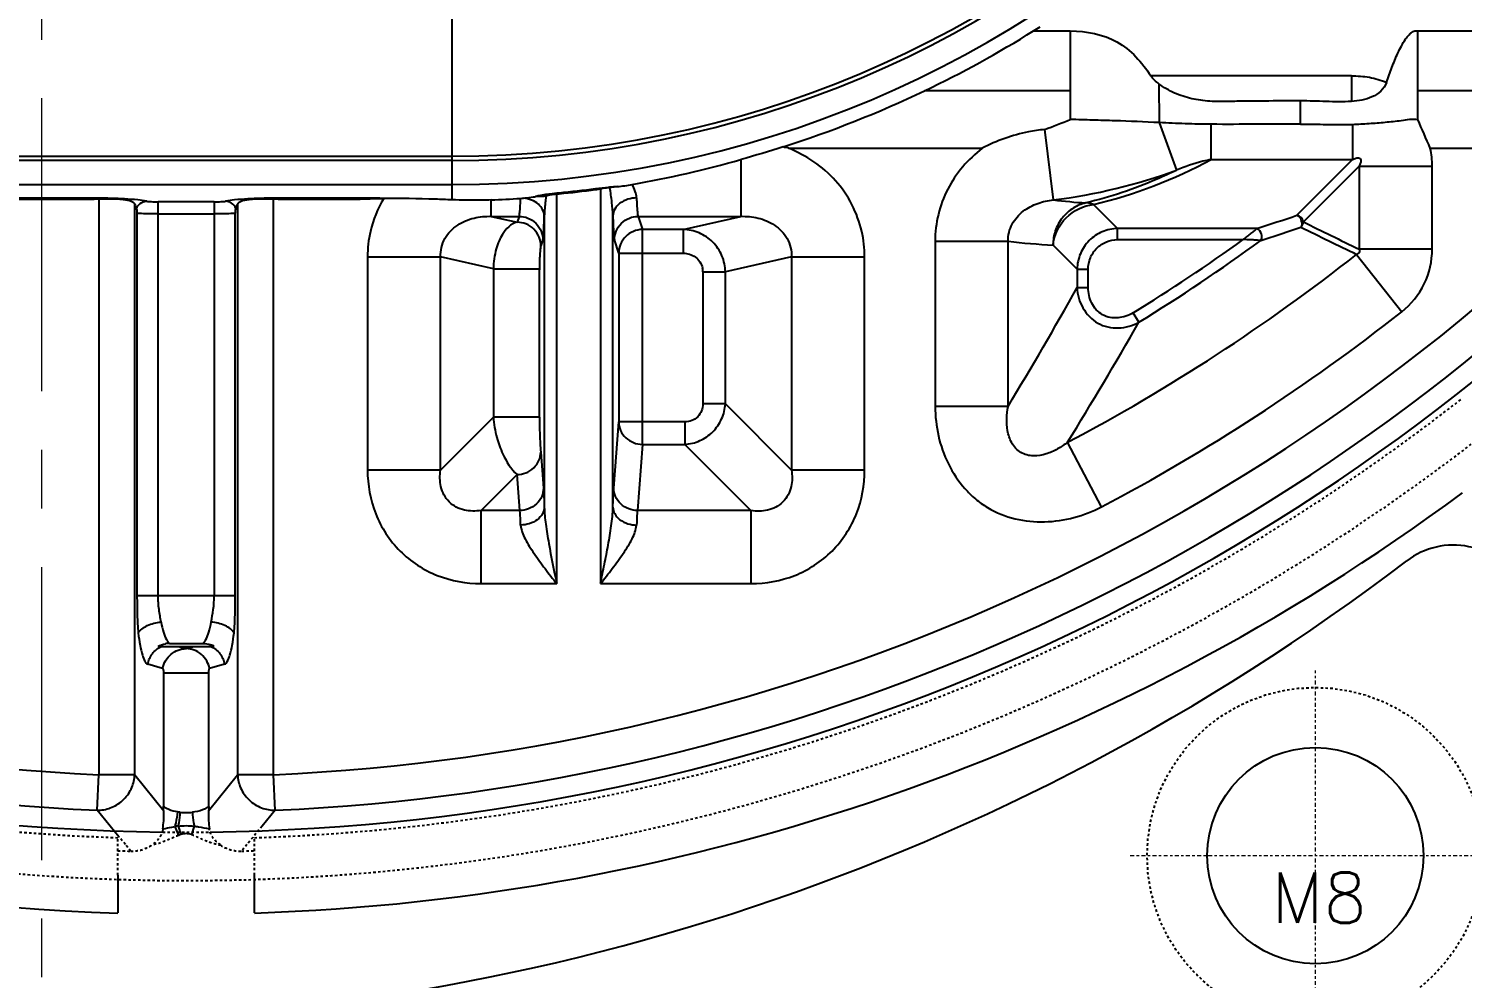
# Model space of a CAD drawing. Header units: millimetres. Extents: x 2432 to 4206, y 1282 to 1824.
# Drawn here: x 3834.7 to 3894.3, y 1458 to 1497.5 of the extents above; entities that cross this region are included whole.
import ezdxf

# ---------------------------------------------------------------- set-up
doc = ezdxf.new("R2010")
doc.units = ezdxf.units.MM
doc.linetypes.add('CENTER', pattern=[0.6, 0.375, -0.075, 0.075, -0.075])
doc.linetypes.add('HIDDEN', pattern=[0.2, 0.1, -0.1])
doc.layers.add('21', color=7, linetype='Continuous')
doc.layers.add('insert', color=85, linetype='Continuous', lineweight=20)
doc.layers.add('screw', color=33, linetype='Continuous', lineweight=13)
doc.styles.add('TXT', font='txt.shx', dxfattribs={"bigfont": 'gbcbig.shx'})

# ---------------------------------------------------------------- blocks, each defined once
blk = doc.blocks.new('screw_m8_i')
at = {"layer": 'screw', "color": 1, "linetype": 'CENTER', "ltscale": 0.435384}
for p, q in [((0, -7.7), (0, 7.7)), ((-7.7, 0), (7.7, 0))]:
    blk.add_line(p, q, dxfattribs=at)
at = {"layer": 'screw', "color": 8, "linetype": 'HIDDEN', "ltscale": 0.435384}
blk.add_circle((0, 0), 7, dxfattribs=at)
at = {"layer": 'screw'}
blk.add_circle((0, 0), 4.5, dxfattribs=at)
at = {"layer": 'screw', "color": 6, "style": 'TXT'}
blk.add_text('M8', height=2.1, dxfattribs=at).set_placement((-1.82, -2.8))

msp = doc.modelspace()

# ---------------------------------------------------------------- linework, layer by layer
at = {"layer": '21', "color": 7, "linetype": 'Continuous'}
for p, q in [((3852.273, 1500.939), (3852.273, 1490.39)), ((3876.481, 1497.422), (3878.01, 1497.422)), ((3878.01, 1497.422), (3878.01, 1493.734)), ((3892.471, 1497.422), (3903.107, 1497.422)), ((3892.471, 1493.734), (3892.471, 1497.422)), ((3889.71, 1495.549), (3881.364, 1495.549)), ((3881.698, 1495.219), (3881.713, 1493.604)), ((3889.71, 1495.549), (3889.71, 1494.483)), ((3878.01, 1494.93), (3871.945, 1494.93)), ((3887.592, 1493.545), (3887.586, 1494.506)), ((3903.716, 1494.93), (3892.471, 1494.93)), ((3877.312, 1490.386), (3876.944, 1493.314)), ((3881.712, 1493.604), (3882.433, 1491.624)), ((3883.876, 1492.066), (3883.876, 1493.535)), ((3889.754, 1493.531), (3889.754, 1492.066)), ((3808.053, 1492.206), (3852.273, 1492.206)), ((3864.297, 1492.064), (3864.297, 1489.701)), ((3866.286, 1492.536), (3874.346, 1492.536)), ((3883.876, 1492.066), (3889.754, 1492.066)), ((3887.434, 1489.745), (3889.754, 1492.066)), ((3892.99, 1492.536), (3901.885, 1492.536)), ((3852.273, 1492.028), (3808.053, 1492.028)), ((3890.028, 1491.792), (3887.707, 1489.472)), ((3890.028, 1491.792), (3893.068, 1491.792)), ((3890.028, 1491.792), (3890.028, 1488.336)), ((3893.068, 1488.336), (3893.068, 1491.792)), ((3808.053, 1491.022), (3852.273, 1491.022)), ((3858.25, 1490.86), (3858.255, 1490.817)), ((3858.461, 1490.853), (3858.461, 1474.419)), ((3837.206, 1490.464), (3834.116, 1490.464)), ((3834.116, 1490.421), (3837.206, 1490.421)), ((3837.206, 1490.464), (3837.206, 1490.421)), ((3837.585, 1490.431), (3837.585, 1466.467)), ((3842.387, 1490.306), (3840.048, 1490.306)), ((3840.049, 1473.906), (3840.049, 1490.306)), ((3842.387, 1490.306), (3842.387, 1473.906)), ((3844.851, 1466.467), (3844.851, 1490.431)), ((3848.319, 1490.464), (3845.229, 1490.464)), ((3845.229, 1490.421), (3845.229, 1490.464)), ((3845.229, 1490.421), (3848.319, 1490.421)), ((3848.319, 1490.464), (3848.319, 1490.421)), ((3853.916, 1489.701), (3853.916, 1490.384)), ((3856.637, 1474.419), (3856.637, 1490.633)), ((3856.737, 1490.641), (3856.733, 1490.684)), ((3839.077, 1466.467), (3839.077, 1490.208)), ((3839.172, 1489.825), (3839.172, 1473.906)), ((3840.049, 1489.805), (3842.387, 1489.805)), ((3843.264, 1473.906), (3843.264, 1489.825)), ((3843.359, 1490.208), (3843.359, 1466.467)), ((3853.916, 1489.701), (3855.074, 1489.701)), ((3853.916, 1489.701), (3854.992, 1489.455)), ((3855.074, 1489.701), (3854.992, 1489.455)), ((3856.122, 1489.722), (3856.122, 1477.602)), ((3858.976, 1477.601), (3858.976, 1489.722)), ((3860.023, 1489.701), (3864.297, 1489.701)), ((3860.023, 1489.701), (3860.206, 1489.153)), ((3861.899, 1489.153), (3864.297, 1489.701)), ((3878.978, 1490.196), (3879.98, 1489.194)), ((3861.899, 1489.153), (3860.206, 1489.153)), ((3860.206, 1480.214), (3860.206, 1489.153)), ((3861.899, 1489.153), (3861.899, 1488.171)), ((3885.778, 1489.194), (3879.98, 1489.194)), ((3879.98, 1488.736), (3879.98, 1489.194)), ((3856.059, 1488.719), (3855.977, 1488.473)), ((3859.221, 1488.171), (3859.038, 1488.72)), ((3872.381, 1488.668), (3875.42, 1488.668)), ((3872.381, 1488.668), (3872.381, 1481.795)), ((3875.42, 1481.795), (3875.42, 1488.668)), ((3878.292, 1487.506), (3877.29, 1488.508)), ((3879.98, 1488.736), (3885.206, 1488.736)), ((3848.763, 1488.019), (3851.803, 1488.019)), ((3848.763, 1488.019), (3848.763, 1479.146)), ((3854.003, 1487.516), (3851.803, 1488.019)), ((3851.803, 1479.146), (3851.803, 1488.019)), ((3859.221, 1488.171), (3861.899, 1488.171)), ((3859.221, 1488.171), (3859.221, 1481.145)), ((3866.41, 1488.019), (3863.655, 1487.389)), ((3866.41, 1488.019), (3869.45, 1488.019)), ((3866.41, 1488.019), (3866.41, 1479.146)), ((3869.45, 1479.146), (3869.45, 1488.019)), ((3889.924, 1488.121), (3891.806, 1485.734)), ((3893.068, 1488.336), (3890.028, 1488.336)), ((3854.003, 1487.516), (3855.919, 1487.516)), ((3854.003, 1487.516), (3854.003, 1481.346)), ((3855.919, 1481.346), (3855.919, 1487.483)), ((3862.723, 1487.389), (3863.655, 1487.389)), ((3862.723, 1487.389), (3862.723, 1481.902)), ((3863.655, 1481.902), (3863.655, 1487.389)), ((3878.292, 1487.506), (3878.751, 1487.506)), ((3878.292, 1487.506), (3878.292, 1486.734)), ((3878.751, 1486.734), (3878.751, 1487.506)), ((3878.751, 1486.734), (3878.292, 1486.734)), ((3880.863, 1485.295), (3880.623, 1485.686)), ((3863.655, 1481.902), (3862.723, 1481.902)), ((3863.655, 1481.902), (3866.41, 1479.146)), ((3851.803, 1479.146), (3854.003, 1481.346)), ((3855.919, 1481.346), (3854.003, 1481.346)), ((3875.42, 1481.795), (3872.381, 1481.795)), ((3859.011, 1478.39), (3859.221, 1481.145)), ((3861.967, 1481.145), (3859.221, 1481.145)), ((3861.967, 1481.145), (3861.967, 1480.214)), ((3860.206, 1480.214), (3859.996, 1477.458)), ((3860.206, 1480.214), (3861.967, 1480.214)), ((3864.722, 1477.458), (3861.967, 1480.214)), ((3879.313, 1477.613), (3877.895, 1480.302)), ((3855.972, 1479.893), (3856.086, 1478.39)), ((3851.803, 1479.146), (3848.763, 1479.146)), ((3854.988, 1478.955), (3853.491, 1477.458)), ((3855.102, 1477.458), (3854.988, 1478.955)), ((3869.45, 1479.146), (3866.41, 1479.146)), ((3855.102, 1477.458), (3853.491, 1477.458)), ((3853.491, 1474.419), (3853.491, 1477.458)), ((3864.722, 1477.458), (3859.996, 1477.458)), ((3864.722, 1477.458), (3864.722, 1474.419)), ((3853.491, 1474.419), (3856.637, 1474.419)), ((3858.461, 1474.419), (3864.722, 1474.419)), ((3843.264, 1473.906), (3839.172, 1473.906)), ((3840.047, 1471.807), (3842.388, 1471.807)), ((3840.527, 1471.929), (3841.908, 1471.929)), ((3840.902, 1471.807), (3841.218, 1471.713)), ((3841.218, 1471.713), (3841.533, 1471.807)), ((3840.231, 1470.886), (3839.621, 1471.068)), ((3840.273, 1470.71), (3842.162, 1470.71)), ((3840.273, 1470.71), (3840.273, 1465.153)), ((3842.162, 1465.149), (3842.162, 1470.71)), ((3842.815, 1471.068), (3842.188, 1470.882)), ((3837.52, 1464.986), (3837.585, 1466.467)), ((3839.077, 1466.467), (3837.585, 1466.467)), ((3839.077, 1466.467), (3840.283, 1464.968)), ((3842.152, 1464.968), (3843.359, 1466.467)), ((3844.851, 1466.467), (3843.359, 1466.467)), ((3844.915, 1464.986), (3844.851, 1466.467)), ((3838.061, 1464.324), (3837.52, 1464.986)), ((3844.915, 1464.986), (3844.374, 1464.324)), ((3838.423, 1463.883), (3838.061, 1464.324)), ((3840.748, 1464.307), (3840.894, 1463.941)), ((3840.882, 1464.325), (3840.992, 1463.977)), ((3841.553, 1464.325), (3841.444, 1463.976)), ((3838.374, 1462.289), (3838.374, 1460.711)), ((3844.061, 1460.711), (3844.061, 1462.289))]:
    msp.add_line(p, q, dxfattribs=at)
at = {"layer": '21', "color": 8, "linetype": 'HIDDEN'}
for p, q in [((3844.374, 1464.324), (3843.988, 1463.854)), ((3838.374, 1462.289), (3838.374, 1463.842)), ((3838.447, 1463.854), (3838.423, 1463.883)), ((3838.687, 1463.561), (3838.447, 1463.854)), ((3838.913, 1463.287), (3838.687, 1463.561)), ((3843.748, 1463.561), (3843.522, 1463.287)), ((3843.988, 1463.854), (3843.748, 1463.561)), ((3844.061, 1462.289), (3844.061, 1463.842))]:
    msp.add_line(p, q, dxfattribs=at)
msp.add_circle((3888.206, 1463.098), 7, dxfattribs=at)
at = {"layer": '21', "color": 7, "linetype": 'Continuous'}
msp.add_circle((3888.206, 1463.098), 4.5, dxfattribs=at)
at = {"layer": '21', "color": 8, "linetype": 'HIDDEN'}
for radius, start, end in [(87.821, 218.45894, 155.70987), (86.091, 223.58291, 268.10715), (86.091, 271.89285, 308.08637), (85.811, 269.34896, 270.6696), (86.629, 268.11893, 268.47567), (86.629, 271.52433, 271.88107)]:
    msp.add_arc((3841.218, 1549.886), radius, start, end, dxfattribs=at)
at = {"layer": '21', "color": 7, "linetype": 'Continuous'}
for centre, radius, start, end in [((3841.218, 1549.886), 85.811, 91.12889, 269.34896), ((3841.218, 1549.886), 85.811, 270.6696, 358.87114), ((3852.273, 1535.816), 44.794, 270, 0), ((3852.273, 1535.816), 43.789, 270, 0), ((3852.273, 1535.816), 43.61, 270, 0), ((3852.273, 1535.816), 45.389, 302.23266, 302.63252), ((3851.954, 1536.76), 46.362, 287.71264, 295.54278), ((3816.128, 1649.351), 167.47, 291.29364, 291.68547), ((3841.218, 1549.886), 83.498, 223.72746, 267.50629), ((3841.218, 1549.886), 83.498, 272.49371, 316.27254), ((3851.424, 1537.813), 47.525, 280.1293, 285.71565), ((3874.322, 1509.749), 20.099, 283.3942, 298.38329), ((3874.383, 1513.706), 23.504, 277.15937, 290.03172), ((3852.273, 1535.816), 45.352, 275.64404, 277.57301), ((3858.283, 1499.487), 8.591, 275.897, 280.01776), ((3841.218, 1549.886), 84.98, 224.42962, 267.50629), ((3841.218, 1549.886), 84.98, 272.49371, 315.5704), ((3848.364, 1448.328), 42.136, 88.57517, 90.06045), ((3852.242, 1531.991), 41.64, 272.30352, 273.98569), ((3854.693, 1496.82), 6.384, 273.98514, 275.10987), ((3856.522, 1492.834), 2.204, 272.99991, 275.61122), ((3852.273, 1535.816), 45.395, 275.64399, 277.57305), ((3880.304, 1514.983), 24.778, 263.06398, 266.19187), ((3835.598, 1642.856), 161.648, 288.08495, 288.70357), ((3853.51, 1488.017), 4.746, 167.1598, 179.98333), ((3864.704, 1488.017), 4.746, 0.01667, 12.8402), ((3863.67, 1558.149), 72.932, 288.33597, 289.15417), ((4043.373, 1805.689), 352.698, 243.79007, 244.21011), ((3887.223, 1489.4), 0.42, 9.7526, 18.71165), ((4042.46, 1802.704), 349.375, 243.70818, 244.13192), ((3878.618, 1515.088), 26.613, 263.09843, 267.13877), ((3841.218, 1549.886), 75.329, 301.54112, 305.72944), ((3841.218, 1549.886), 75.787, 301.54112, 306.16275), ((3863.68, 1558.12), 72.901, 287.77763, 288.33595), ((3841.218, 1549.886), 89.221, 223.58291, 268.17358), ((3841.218, 1549.886), 78.659, 297.79359, 308.25836), ((3861.964, 1487.389), 0.759, 0.01661, 12.84027), ((3725.251, 1572.413), 175.392, 328.8917, 330.75803), ((3841.218, 1549.886), 81.699, 297.79359, 308.25835), ((3727.543, 1573.031), 176.648, 328.33583, 330.21993), ((3841.218, 1549.886), 89.221, 271.82642, 306.52747), ((3893.949, 1472.821), 3.2, 29.3628, 127.32513), ((3835.188, 1549.886), 93.711, 232.70186, 307.32513), ((3840.527, 1470.905), 1.023, 89.98983, 99.44398), ((3841.917, 1470.945), 0.982, 61.3666, 70.95544), ((3837.529, 1466.493), 1.506, 269.67078, 272.1237), ((3840.763, 1463.762), 1.159, 80.29974, 85.11946), ((3841.203, 1467.722), 2.83, 270.30137, 275.55483), ((3841.044, 1462.598), 1.744, 95.45514, 99.90941), ((3835.188, 1549.886), 111.711, 291.80711, 306.46929)]:
    msp.add_arc(centre, radius, start, end, dxfattribs=at)
msp.add_ellipse((3852.273, 1536.103), major_axis=(0, 45.632), ratio=0.99998, start_param=-2.69586, end_param=-2.582376, dxfattribs=at)
for points, knots in [([(3878.01, 1497.422), (3878.675, 1497.407), (3880.067, 1497.165), (3880.997, 1496.105), (3881.364, 1495.549)], [0, 0, 0, 0, 0.499899, 1, 1, 1, 1]), ([(3891.173, 1495.275), (3891.244, 1495.482), (3891.35, 1495.791), (3891.508, 1496.198), (3891.638, 1496.498), (3891.785, 1496.79), (3891.92, 1497.028), (3892.051, 1497.203), (3892.163, 1497.324), (3892.302, 1497.415), (3892.417, 1497.433), (3892.471, 1497.422)], [0, 0, 0, 0, 0.249806, 0.374709, 0.499618, 0.624512, 0.749395, 0.811859, 0.874473, 0.937357, 1, 1, 1, 1]), ([(3887.589, 1494.506), (3887.086, 1494.504), (3886.33, 1494.503), (3885.323, 1494.499), (3884.568, 1494.48), (3883.811, 1494.473), (3883.059, 1494.578), (3882.338, 1494.81), (3881.896, 1495.064), (3881.698, 1495.219)], [0, 0, 0, 0, 0.250079, 0.375079, 0.500268, 0.625314, 0.750209, 0.875307, 1, 1, 1, 1]), ([(3889.71, 1495.549), (3889.96, 1495.551), (3890.461, 1495.517), (3890.942, 1495.369), (3891.173, 1495.275)], [0, 0, 0, 0, 0.500051, 1, 1, 1, 1]), ([(3891.173, 1495.275), (3891.125, 1495.137), (3890.946, 1494.889), (3890.446, 1494.577), (3890.001, 1494.5), (3889.711, 1494.483)], [0, 0, 0, 0, 0.251123, 0.50061, 1, 1, 1, 1]), ([(3889.71, 1494.483), (3889.357, 1494.463), (3888.649, 1494.478), (3887.943, 1494.504), (3887.589, 1494.506)], [0, 0, 0, 0, 0.49998, 1, 1, 1, 1]), ([(3876.944, 1493.314), (3876.718, 1493.293), (3875.819, 1493.165), (3874.946, 1492.856), (3874.346, 1492.536)], [0, 0, 0, 0, 0.250601, 1, 1, 1, 1]), ([(3881.712, 1493.604), (3881.096, 1493.628), (3880.172, 1493.672), (3878.939, 1493.708), (3878.321, 1493.722), (3878.012, 1493.735)], [0, 0, 0, 0, 0.499073, 0.749491, 1, 1, 1, 1]), ([(3883.876, 1493.535), (3883.695, 1493.539), (3883.333, 1493.541), (3882.611, 1493.559), (3882.071, 1493.584), (3881.712, 1493.604)], [0, 0, 0, 0, 0.251296, 0.501692, 1, 1, 1, 1]), ([(3887.592, 1493.545), (3886.973, 1493.543), (3885.734, 1493.547), (3884.495, 1493.523), (3883.876, 1493.535)], [0, 0, 0, 0, 0.499997, 1, 1, 1, 1]), ([(3887.592, 1493.545), (3887.953, 1493.543), (3888.673, 1493.528), (3889.395, 1493.513), (3889.754, 1493.531)], [0, 0, 0, 0, 0.500002, 1, 1, 1, 1]), ([(3889.754, 1493.531), (3889.983, 1493.544), (3890.435, 1493.564), (3890.999, 1493.608), (3891.447, 1493.654), (3891.786, 1493.692), (3892.125, 1493.747), (3892.358, 1493.754), (3892.471, 1493.736)], [0, 0, 0, 0, 0.251495, 0.498665, 0.622022, 0.74679, 0.873888, 1, 1, 1, 1]), ([(3866.279, 1492.536), (3866.263, 1492.546), (3866.228, 1492.566), (3866.169, 1492.563), (3866.111, 1492.566), (3866.077, 1492.587), (3866.06, 1492.596)], [0, 0, 0, 0, 0.251705, 0.50027, 0.747244, 1, 1, 1, 1]), ([(3869.331, 1489.072), (3869.242, 1489.461), (3868.963, 1490.219), (3868.279, 1491.215), (3867.368, 1492.011), (3866.655, 1492.385), (3866.286, 1492.536)], [0, 0, 0, 0, 0.249869, 0.500046, 0.750002, 1, 1, 1, 1]), ([(3874.346, 1492.536), (3874.051, 1492.307), (3873.502, 1491.79), (3872.87, 1490.852), (3872.476, 1489.791), (3872.383, 1489.042), (3872.381, 1488.668)], [0, 0, 0, 0, 0.24997, 0.499972, 0.750105, 1, 1, 1, 1]), ([(3883.876, 1492.066), (3883.759, 1492.045), (3883.266, 1491.94), (3882.789, 1491.771), (3882.433, 1491.624)], [0, 0, 0, 0, 0.236198, 1, 1, 1, 1]), ([(3889.754, 1492.066), (3889.8, 1492.089), (3889.872, 1492.122), (3889.964, 1492.141), (3890.027, 1492.141), (3890.077, 1492.115), (3890.104, 1492.065), (3890.103, 1492.002), (3890.084, 1491.91), (3890.051, 1491.838), (3890.028, 1491.792)], [0, 0, 0, 0, 0.226419, 0.347224, 0.416263, 0.498812, 0.584936, 0.652468, 0.773548, 1, 1, 1, 1]), ([(3882.433, 1491.624), (3882.167, 1491.493), (3880.951, 1490.931), (3879.671, 1490.505), (3878.658, 1490.259)], [0, 0, 0, 0, 0.221789, 1, 1, 1, 1]), ([(3858.249, 1490.86), (3858.432, 1490.883), (3858.687, 1490.915), (3858.993, 1490.939), (3859.115, 1490.944), (3859.165, 1490.942)], [0, 0, 0, 0, 0.60106, 0.836556, 1, 1, 1, 1]), ([(3858.461, 1490.853), (3858.496, 1490.861), (3858.624, 1490.885), (3858.754, 1490.901), (3858.847, 1490.903)], [0, 0, 0, 0, 0.280334, 1, 1, 1, 1]), ([(3859.164, 1490.942), (3859.136, 1490.939), (3859.03, 1490.925), (3858.925, 1490.904), (3858.847, 1490.903)], [0, 0, 0, 0, 0.272709, 1, 1, 1, 1]), ([(3858.976, 1489.722), (3858.974, 1489.91), (3858.94, 1490.306), (3858.881, 1490.697), (3858.847, 1490.903)], [0, 0, 0, 0, 0.473818, 1, 1, 1, 1]), ([(3859.96, 1490.469), (3859.956, 1490.561), (3859.91, 1490.755), (3859.83, 1490.935), (3859.782, 1491.028)], [0, 0, 0, 0, 0.467413, 1, 1, 1, 1]), ([(3839.575, 1490.332), (3839.453, 1490.359), (3839.144, 1490.394), (3838.606, 1490.432), (3837.94, 1490.458), (3837.459, 1490.464), (3837.206, 1490.464)], [0, 0, 0, 0, 0.157547, 0.392224, 0.680742, 1, 1, 1, 1]), ([(3837.585, 1490.431), (3837.759, 1490.439), (3838.087, 1490.44), (3838.478, 1490.422), (3838.743, 1490.391), (3838.894, 1490.357), (3839.013, 1490.304), (3839.063, 1490.241), (3839.077, 1490.208)], [0, 0, 0, 0, 0.337121, 0.632782, 0.753642, 0.852829, 0.931139, 1, 1, 1, 1]), ([(3839.144, 1490.028), (3839.179, 1490.11), (3839.296, 1490.263), (3839.481, 1490.329), (3839.575, 1490.332)], [0, 0, 0, 0, 0.485608, 1, 1, 1, 1]), ([(3839.575, 1490.332), (3839.635, 1490.319), (3839.794, 1490.311), (3839.952, 1490.306), (3840.048, 1490.306)], [0, 0, 0, 0, 0.388319, 1, 1, 1, 1]), ([(3842.387, 1490.306), (3842.483, 1490.306), (3842.641, 1490.311), (3842.8, 1490.319), (3842.86, 1490.332)], [0, 0, 0, 0, 0.611679, 1, 1, 1, 1]), ([(3845.229, 1490.464), (3844.976, 1490.464), (3844.495, 1490.458), (3843.829, 1490.432), (3843.292, 1490.394), (3842.982, 1490.359), (3842.86, 1490.332)], [0, 0, 0, 0, 0.31919, 0.607689, 0.842367, 1, 1, 1, 1]), ([(3843.291, 1490.028), (3843.252, 1490.12), (3843.128, 1490.271), (3842.944, 1490.33), (3842.86, 1490.332)], [0, 0, 0, 0, 0.542641, 1, 1, 1, 1]), ([(3843.359, 1490.208), (3843.372, 1490.241), (3843.422, 1490.304), (3843.541, 1490.357), (3843.692, 1490.391), (3843.957, 1490.423), (3844.348, 1490.44), (3844.676, 1490.439), (3844.851, 1490.431)], [0, 0, 0, 0, 0.068841, 0.147147, 0.246337, 0.367197, 0.662865, 1, 1, 1, 1]), ([(3852.273, 1490.39), (3852.044, 1490.398), (3851.091, 1490.432), (3850.137, 1490.451), (3849.411, 1490.451)], [0, 0, 0, 0, 0.239597, 1, 1, 1, 1]), ([(3853.916, 1490.384), (3853.773, 1490.379), (3853.225, 1490.364), (3852.677, 1490.376), (3852.273, 1490.39)], [0, 0, 0, 0, 0.261286, 1, 1, 1, 1]), ([(3855.074, 1489.701), (3855.085, 1489.726), (3855.094, 1489.805), (3855.111, 1489.957), (3855.125, 1490.181), (3855.133, 1490.354), (3855.137, 1490.451)], [0, 0, 0, 0, 0.106641, 0.31216, 0.611748, 1, 1, 1, 1]), ([(3855.262, 1490.461), (3855.306, 1490.465), (3855.467, 1490.481), (3855.627, 1490.503), (3855.742, 1490.52)], [0, 0, 0, 0, 0.278938, 1, 1, 1, 1]), ([(3856.122, 1489.722), (3856.118, 1489.903), (3855.951, 1490.194), (3855.594, 1490.39), (3855.374, 1490.449), (3855.262, 1490.461)], [0, 0, 0, 0, 0.446436, 0.720174, 1, 1, 1, 1]), ([(3856.198, 1490.558), (3856.134, 1490.53), (3855.976, 1490.512), (3855.823, 1490.533), (3855.74, 1490.52)], [0, 0, 0, 0, 0.452117, 1, 1, 1, 1]), ([(3855.742, 1490.52), (3855.745, 1490.529), (3855.778, 1490.542), (3855.834, 1490.56), (3855.928, 1490.579), (3856.05, 1490.6), (3856.197, 1490.622), (3856.427, 1490.652), (3856.608, 1490.671), (3856.733, 1490.684)], [0, 0, 0, 0, 0.029199, 0.090832, 0.185485, 0.309597, 0.458682, 0.627634, 1, 1, 1, 1]), ([(3856.198, 1490.558), (3856.187, 1490.484), (3856.15, 1490.207), (3856.124, 1489.928), (3856.122, 1489.722)], [0, 0, 0, 0, 0.266188, 1, 1, 1, 1]), ([(3856.198, 1490.558), (3856.256, 1490.584), (3856.405, 1490.613), (3856.552, 1490.629), (3856.637, 1490.633)], [0, 0, 0, 0, 0.430287, 1, 1, 1, 1]), ([(3859.96, 1490.469), (3859.839, 1490.467), (3859.593, 1490.43), (3859.267, 1490.271), (3859.037, 1490.023), (3858.978, 1489.816), (3858.976, 1489.722)], [0, 0, 0, 0, 0.269035, 0.54374, 0.791137, 1, 1, 1, 1]), ([(3859.96, 1490.469), (3859.964, 1490.369), (3859.973, 1490.192), (3859.986, 1489.962), (3860.003, 1489.807), (3860.012, 1489.726), (3860.023, 1489.701)], [0, 0, 0, 0, 0.388511, 0.688253, 0.893721, 1, 1, 1, 1]), ([(3875.42, 1488.668), (3875.415, 1488.912), (3875.537, 1489.403), (3876.022, 1489.947), (3876.642, 1490.271), (3877.089, 1490.366), (3877.312, 1490.386)], [0, 0, 0, 0, 0.261264, 0.515235, 0.760236, 1, 1, 1, 1]), ([(3878.658, 1490.259), (3878.474, 1490.22), (3878.102, 1490.071), (3877.648, 1489.66), (3877.357, 1489.113), (3877.291, 1488.706), (3877.29, 1488.508)], [0, 0, 0, 0, 0.236439, 0.492059, 0.752417, 1, 1, 1, 1]), ([(3878.978, 1490.196), (3878.951, 1490.208), (3878.85, 1490.247), (3878.738, 1490.264), (3878.658, 1490.259)], [0, 0, 0, 0, 0.264839, 1, 1, 1, 1]), ([(3839.144, 1490.029), (3839.148, 1490.018), (3839.167, 1489.951), (3839.172, 1489.882), (3839.172, 1489.825)], [0, 0, 0, 0, 0.171307, 1, 1, 1, 1]), ([(3840.049, 1489.805), (3839.879, 1489.805), (3839.587, 1489.808), (3839.294, 1489.816), (3839.172, 1489.825)], [0, 0, 0, 0, 0.579588, 1, 1, 1, 1]), ([(3843.264, 1489.825), (3843.141, 1489.816), (3842.848, 1489.808), (3842.556, 1489.805), (3842.387, 1489.805)], [0, 0, 0, 0, 0.420398, 1, 1, 1, 1]), ([(3843.264, 1489.825), (3843.264, 1489.847), (3843.266, 1489.916), (3843.275, 1489.985), (3843.291, 1490.029)], [0, 0, 0, 0, 0.323017, 1, 1, 1, 1]), ([(3843.291, 1490.029), (3843.308, 1490.074), (3843.329, 1490.134), (3843.353, 1490.193), (3843.359, 1490.208)], [0, 0, 0, 0, 0.757233, 1, 1, 1, 1]), ([(3851.803, 1488.019), (3851.792, 1488.28), (3851.925, 1488.815), (3852.482, 1489.377), (3853.183, 1489.664), (3853.675, 1489.71), (3853.916, 1489.701)], [0, 0, 0, 0, 0.260417, 0.515055, 0.76017, 1, 1, 1, 1]), ([(3855.074, 1489.701), (3855.197, 1489.701), (3855.455, 1489.651), (3855.789, 1489.432), (3856.009, 1489.099), (3856.059, 1488.842), (3856.059, 1488.719)], [0, 0, 0, 0, 0.240371, 0.500447, 0.760241, 1, 1, 1, 1]), ([(3856.059, 1488.719), (3856.07, 1488.752), (3856.079, 1488.857), (3856.096, 1489.06), (3856.11, 1489.361), (3856.118, 1489.592), (3856.122, 1489.722)], [0, 0, 0, 0, 0.104957, 0.309714, 0.610984, 1, 1, 1, 1]), ([(3858.976, 1489.722), (3858.979, 1489.593), (3858.988, 1489.362), (3859.001, 1489.063), (3859.018, 1488.859), (3859.028, 1488.754), (3859.038, 1488.72)], [0, 0, 0, 0, 0.387333, 0.687968, 0.893275, 1, 1, 1, 1]), ([(3859.039, 1488.719), (3859.039, 1488.842), (3859.088, 1489.099), (3859.308, 1489.432), (3859.642, 1489.651), (3859.9, 1489.701), (3860.023, 1489.701)], [0, 0, 0, 0, 0.239759, 0.499553, 0.759629, 1, 1, 1, 1]), ([(3864.297, 1489.701), (3864.538, 1489.71), (3865.03, 1489.664), (3865.731, 1489.377), (3866.287, 1488.814), (3866.422, 1488.28), (3866.41, 1488.019)], [0, 0, 0, 0, 0.239755, 0.485011, 0.739645, 1, 1, 1, 1]), ([(3877.29, 1488.508), (3877.334, 1488.927), (3877.739, 1489.747), (3878.559, 1490.152), (3878.978, 1490.196)], [0, 0, 0, 0, 0.5, 1, 1, 1, 1]), ([(3887.434, 1489.745), (3887.454, 1489.738), (3887.54, 1489.694), (3887.598, 1489.606), (3887.62, 1489.535)], [0, 0, 0, 0, 0.221238, 1, 1, 1, 1]), ([(3854.992, 1489.455), (3854.731, 1489.399), (3854.443, 1489.092), (3854.228, 1488.668), (3854.061, 1488.197), (3854.008, 1487.798), (3854.003, 1487.516)], [0, 0, 0, 0, 0.350003, 0.478789, 0.630517, 1, 1, 1, 1]), ([(3855.977, 1488.473), (3855.977, 1488.596), (3855.927, 1488.853), (3855.707, 1489.186), (3855.374, 1489.405), (3855.115, 1489.455), (3854.992, 1489.455)], [0, 0, 0, 0, 0.239759, 0.499553, 0.759629, 1, 1, 1, 1]), ([(3860.206, 1489.153), (3860.078, 1489.153), (3859.819, 1489.101), (3859.492, 1488.883), (3859.273, 1488.557), (3859.221, 1488.298), (3859.221, 1488.171)], [0, 0, 0, 0, 0.250247, 0.500447, 0.750386, 1, 1, 1, 1]), ([(3863.655, 1487.389), (3863.651, 1487.618), (3863.554, 1488.08), (3863.161, 1488.662), (3862.582, 1489.054), (3862.125, 1489.15), (3861.899, 1489.153)], [0, 0, 0, 0, 0.251614, 0.502628, 0.752038, 1, 1, 1, 1]), ([(3879.98, 1489.194), (3879.761, 1489.189), (3879.322, 1489.096), (3878.764, 1488.722), (3878.39, 1488.164), (3878.297, 1487.725), (3878.292, 1487.506)], [0, 0, 0, 0, 0.249826, 0.500054, 0.750237, 1, 1, 1, 1]), ([(3885.206, 1488.736), (3885.261, 1488.778), (3885.367, 1488.865), (3885.522, 1488.987), (3885.661, 1489.094), (3885.74, 1489.167), (3885.778, 1489.194)], [0, 0, 0, 0, 0.283556, 0.559631, 0.810027, 1, 1, 1, 1]), ([(3885.982, 1488.853), (3885.982, 1488.89), (3885.963, 1489.024), (3885.871, 1489.163), (3885.777, 1489.194)], [0, 0, 0, 0, 0.270553, 1, 1, 1, 1]), ([(3887.642, 1489.406), (3887.642, 1489.391), (3887.639, 1489.339), (3887.622, 1489.286), (3887.6, 1489.255)], [0, 0, 0, 0, 0.272648, 1, 1, 1, 1]), ([(3855.977, 1488.473), (3855.963, 1488.431), (3855.95, 1488.307), (3855.931, 1488.085), (3855.921, 1487.798), (3855.919, 1487.59), (3855.919, 1487.483)], [0, 0, 0, 0, 0.134918, 0.3715, 0.67572, 1, 1, 1, 1]), ([(3878.751, 1487.506), (3878.753, 1487.666), (3878.814, 1487.989), (3879.09, 1488.396), (3879.497, 1488.672), (3879.82, 1488.733), (3879.98, 1488.736)], [0, 0, 0, 0, 0.249989, 0.499989, 0.749991, 1, 1, 1, 1]), ([(3885.938, 1488.7), (3885.892, 1488.701), (3885.785, 1488.713), (3885.61, 1488.719), (3885.412, 1488.727), (3885.276, 1488.734), (3885.206, 1488.736)], [0, 0, 0, 0, 0.189089, 0.439691, 0.716157, 1, 1, 1, 1]), ([(3885.938, 1488.7), (3885.945, 1488.71), (3885.972, 1488.756), (3885.982, 1488.812), (3885.982, 1488.853)], [0, 0, 0, 0, 0.227841, 1, 1, 1, 1]), ([(3861.899, 1488.171), (3862.078, 1488.166), (3862.448, 1488.062), (3862.664, 1487.731), (3862.704, 1487.557)], [0, 0, 0, 0, 0.500761, 1, 1, 1, 1]), ([(3890.028, 1488.336), (3890.047, 1488.295), (3890.062, 1488.186), (3889.968, 1488.132), (3889.924, 1488.121)], [0, 0, 0, 0, 0.499409, 1, 1, 1, 1]), ([(3891.806, 1485.734), (3892.193, 1486.042), (3892.846, 1486.837), (3893.065, 1487.841), (3893.068, 1488.336)], [0, 0, 0, 0, 0.499997, 1, 1, 1, 1]), ([(3878.292, 1486.734), (3878.304, 1486.441), (3878.472, 1485.853), (3879.11, 1485.18), (3880.017, 1484.986), (3880.606, 1485.152), (3880.863, 1485.295)], [0, 0, 0, 0, 0.249621, 0.499898, 0.750073, 1, 1, 1, 1]), ([(3880.623, 1485.686), (3880.431, 1485.577), (3880.107, 1485.46), (3879.659, 1485.476), (3879.341, 1485.593), (3879.077, 1485.804), (3878.828, 1486.176), (3878.757, 1486.514), (3878.751, 1486.734)], [0, 0, 0, 0, 0.249221, 0.374695, 0.500051, 0.625565, 0.750899, 1, 1, 1, 1]), ([(3862.723, 1481.902), (3862.72, 1481.803), (3862.686, 1481.604), (3862.522, 1481.346), (3862.265, 1481.182), (3862.066, 1481.147), (3861.967, 1481.145)], [0, 0, 0, 0, 0.250185, 0.49991, 0.750049, 1, 1, 1, 1]), ([(3861.967, 1480.214), (3862.182, 1480.226), (3862.614, 1480.331), (3863.159, 1480.709), (3863.537, 1481.255), (3863.643, 1481.686), (3863.655, 1481.902)], [0, 0, 0, 0, 0.249074, 0.499992, 0.750916, 1, 1, 1, 1]), ([(3854.003, 1481.346), (3854.019, 1481.059), (3854.113, 1480.531), (3854.412, 1479.708), (3854.731, 1479.189), (3854.988, 1478.955)], [0, 0, 0, 0, 0.327729, 0.604818, 1, 1, 1, 1]), ([(3855.919, 1481.346), (3855.919, 1481.101), (3855.931, 1480.616), (3855.954, 1480.132), (3855.972, 1479.893)], [0, 0, 0, 0, 0.506662, 1, 1, 1, 1]), ([(3872.381, 1481.795), (3872.389, 1481.383), (3872.475, 1480.558), (3872.889, 1479.382), (3873.463, 1478.511), (3874.051, 1477.93), (3874.726, 1477.45), (3875.698, 1477.061), (3876.94, 1476.943), (3878.174, 1477.12), (3878.945, 1477.427), (3879.313, 1477.613)], [0, 0, 0, 0, 0.125003, 0.249909, 0.375006, 0.437586, 0.500224, 0.625149, 0.750148, 0.87505, 1, 1, 1, 1]), ([(3877.895, 1480.302), (3877.762, 1480.199), (3877.479, 1480.009), (3877.007, 1479.792), (3876.476, 1479.694), (3875.919, 1479.829), (3875.538, 1480.258), (3875.38, 1480.774), (3875.354, 1481.291), (3875.392, 1481.63), (3875.42, 1481.795)], [0, 0, 0, 0, 0.120339, 0.242714, 0.3689, 0.500313, 0.631791, 0.757836, 0.879996, 1, 1, 1, 1]), ([(3859.221, 1481.145), (3859.222, 1481.024), (3859.276, 1480.778), (3859.498, 1480.47), (3859.823, 1480.264), (3860.078, 1480.215), (3860.206, 1480.214)], [0, 0, 0, 0, 0.243301, 0.49099, 0.743938, 1, 1, 1, 1]), ([(3854.988, 1478.955), (3855.11, 1478.956), (3855.365, 1479.004), (3855.697, 1479.21), (3855.919, 1479.524), (3855.971, 1479.771), (3855.972, 1479.887)], [0, 0, 0, 0, 0.246067, 0.509006, 0.766275, 1, 1, 1, 1]), ([(3848.763, 1479.146), (3848.77, 1478.528), (3848.983, 1477.277), (3850.028, 1475.683), (3851.622, 1474.639), (3852.873, 1474.424), (3853.491, 1474.419)], [0, 0, 0, 0, 0.250108, 0.500025, 0.749917, 1, 1, 1, 1]), ([(3853.491, 1477.458), (3853.262, 1477.426), (3852.901, 1477.426), (3852.45, 1477.588), (3852.151, 1477.808), (3851.931, 1478.107), (3851.77, 1478.557), (3851.77, 1478.918), (3851.803, 1479.146)], [0, 0, 0, 0, 0.243536, 0.370891, 0.500261, 0.630105, 0.756864, 1, 1, 1, 1]), ([(3866.41, 1479.146), (3866.443, 1478.918), (3866.443, 1478.556), (3866.281, 1478.106), (3866.061, 1477.806), (3865.761, 1477.587), (3865.311, 1477.426), (3864.95, 1477.425), (3864.722, 1477.458)], [0, 0, 0, 0, 0.243535, 0.37089, 0.500261, 0.630105, 0.756864, 1, 1, 1, 1]), ([(3864.722, 1474.419), (3865.34, 1474.425), (3866.591, 1474.638), (3868.186, 1475.683), (3869.23, 1477.278), (3869.445, 1478.528), (3869.45, 1479.146)], [0, 0, 0, 0, 0.250108, 0.500025, 0.749917, 1, 1, 1, 1]), ([(3856.086, 1478.39), (3856.085, 1478.274), (3856.033, 1478.027), (3855.811, 1477.713), (3855.479, 1477.507), (3855.224, 1477.459), (3855.102, 1477.458)], [0, 0, 0, 0, 0.233725, 0.490994, 0.753933, 1, 1, 1, 1]), ([(3856.086, 1478.39), (3856.09, 1478.341), (3856.106, 1478.079), (3856.116, 1477.816), (3856.122, 1477.602)], [0, 0, 0, 0, 0.187206, 1, 1, 1, 1]), ([(3858.976, 1477.602), (3858.978, 1477.684), (3858.987, 1477.946), (3858.998, 1478.209), (3859.011, 1478.39)], [0, 0, 0, 0, 0.310699, 1, 1, 1, 1]), ([(3859.996, 1477.458), (3859.874, 1477.459), (3859.619, 1477.507), (3859.287, 1477.713), (3859.064, 1478.027), (3859.012, 1478.274), (3859.011, 1478.39)], [0, 0, 0, 0, 0.246067, 0.509006, 0.766275, 1, 1, 1, 1]), ([(3855.137, 1476.856), (3855.135, 1476.918), (3855.126, 1477.119), (3855.115, 1477.32), (3855.102, 1477.458)], [0, 0, 0, 0, 0.310571, 1, 1, 1, 1]), ([(3856.122, 1477.602), (3856.12, 1477.508), (3856.061, 1477.302), (3855.831, 1477.053), (3855.504, 1476.895), (3855.259, 1476.857), (3855.137, 1476.856)], [0, 0, 0, 0, 0.208863, 0.45626, 0.730965, 1, 1, 1, 1]), ([(3856.122, 1477.603), (3856.125, 1477.364), (3856.175, 1476.858), (3856.354, 1475.797), (3856.523, 1474.976), (3856.637, 1474.419)], [0, 0, 0, 0, 0.221819, 0.471328, 1, 1, 1, 1]), ([(3858.461, 1474.419), (3858.514, 1474.687), (3858.625, 1475.221), (3858.782, 1476.02), (3858.914, 1476.812), (3858.973, 1477.341), (3858.976, 1477.602)], [0, 0, 0, 0, 0.254054, 0.507075, 0.756947, 1, 1, 1, 1]), ([(3858.976, 1477.602), (3858.978, 1477.508), (3859.037, 1477.302), (3859.267, 1477.053), (3859.593, 1476.895), (3859.839, 1476.857), (3859.96, 1476.856)], [0, 0, 0, 0, 0.208863, 0.456259, 0.730965, 1, 1, 1, 1]), ([(3859.996, 1477.458), (3859.992, 1477.421), (3859.976, 1477.22), (3859.967, 1477.019), (3859.96, 1476.856)], [0, 0, 0, 0, 0.187347, 1, 1, 1, 1]), ([(3855.137, 1476.856), (3855.157, 1476.657), (3855.319, 1476.235), (3855.702, 1475.654), (3856.152, 1475.038), (3856.471, 1474.624), (3856.637, 1474.419)], [0, 0, 0, 0, 0.207835, 0.456989, 0.724796, 1, 1, 1, 1]), ([(3858.461, 1474.419), (3858.627, 1474.624), (3858.946, 1475.038), (3859.396, 1475.654), (3859.778, 1476.235), (3859.94, 1476.657), (3859.96, 1476.856)], [0, 0, 0, 0, 0.275202, 0.543011, 0.792141, 1, 1, 1, 1]), ([(3839.172, 1473.906), (3839.172, 1473.643), (3839.18, 1473.129), (3839.197, 1472.615), (3839.225, 1472.366)], [0, 0, 0, 0, 0.512331, 1, 1, 1, 1]), ([(3840.175, 1472.816), (3840.161, 1472.9), (3840.127, 1473.072), (3840.087, 1473.339), (3840.059, 1473.619), (3840.048, 1473.81), (3840.049, 1473.906)], [0, 0, 0, 0, 0.23201, 0.479231, 0.737035, 1, 1, 1, 1]), ([(3842.26, 1472.816), (3842.289, 1472.989), (3842.357, 1473.349), (3842.387, 1473.715), (3842.387, 1473.906)], [0, 0, 0, 0, 0.479401, 1, 1, 1, 1]), ([(3843.21, 1472.366), (3843.238, 1472.615), (3843.255, 1473.129), (3843.263, 1473.643), (3843.264, 1473.906)], [0, 0, 0, 0, 0.48765, 1, 1, 1, 1]), ([(3839.225, 1472.366), (3839.262, 1472.429), (3839.377, 1472.548), (3839.687, 1472.734), (3839.977, 1472.8), (3840.175, 1472.816)], [0, 0, 0, 0, 0.200383, 0.447949, 1, 1, 1, 1]), ([(3839.225, 1472.366), (3839.245, 1472.193), (3839.288, 1471.884), (3839.378, 1471.482), (3839.471, 1471.218), (3839.569, 1471.083), (3839.621, 1471.068)], [0, 0, 0, 0, 0.378372, 0.676807, 0.882908, 1, 1, 1, 1]), ([(3840.175, 1472.816), (3840.2, 1472.674), (3840.254, 1472.425), (3840.343, 1472.184), (3840.396, 1472.088)], [0, 0, 0, 0, 0.568551, 1, 1, 1, 1]), ([(3842.042, 1472.093), (3842.094, 1472.189), (3842.182, 1472.428), (3842.236, 1472.675), (3842.26, 1472.816)], [0, 0, 0, 0, 0.432536, 1, 1, 1, 1]), ([(3843.21, 1472.366), (3843.173, 1472.43), (3843.056, 1472.55), (3842.744, 1472.735), (3842.456, 1472.801), (3842.26, 1472.816)], [0, 0, 0, 0, 0.204076, 0.453863, 1, 1, 1, 1]), ([(3842.815, 1471.068), (3842.866, 1471.083), (3842.964, 1471.218), (3843.057, 1471.482), (3843.147, 1471.884), (3843.19, 1472.193), (3843.21, 1472.366)], [0, 0, 0, 0, 0.117075, 0.323178, 0.621635, 1, 1, 1, 1]), ([(3839.621, 1471.068), (3839.649, 1471.223), (3839.782, 1471.529), (3840.042, 1471.739), (3840.189, 1471.807)], [0, 0, 0, 0, 0.493621, 1, 1, 1, 1]), ([(3840.396, 1472.088), (3840.401, 1472.08), (3840.418, 1472.051), (3840.436, 1472.023), (3840.451, 1472.003)], [0, 0, 0, 0, 0.267002, 1, 1, 1, 1]), ([(3840.451, 1472.003), (3840.457, 1471.995), (3840.48, 1471.968), (3840.506, 1471.943), (3840.527, 1471.929)], [0, 0, 0, 0, 0.275596, 1, 1, 1, 1]), ([(3841.908, 1471.929), (3841.921, 1471.937), (3841.975, 1471.983), (3842.015, 1472.044), (3842.042, 1472.093)], [0, 0, 0, 0, 0.208879, 1, 1, 1, 1]), ([(3842.246, 1471.807), (3842.393, 1471.739), (3842.653, 1471.529), (3842.786, 1471.223), (3842.814, 1471.068)], [0, 0, 0, 0, 0.506379, 1, 1, 1, 1]), ([(3840.24, 1470.884), (3840.286, 1471.108), (3840.528, 1471.535), (3840.993, 1471.717), (3841.218, 1471.713)], [0, 0, 0, 0, 0.505044, 1, 1, 1, 1]), ([(3842.191, 1470.883), (3842.15, 1471.106), (3841.909, 1471.538), (3841.443, 1471.711), (3841.218, 1471.713)], [0, 0, 0, 0, 0.502016, 1, 1, 1, 1]), ([(3840.231, 1470.886), (3840.236, 1470.888), (3840.247, 1470.885), (3840.254, 1470.87), (3840.264, 1470.84), (3840.271, 1470.785), (3840.273, 1470.737), (3840.273, 1470.71)], [0, 0, 0, 0, 0.077179, 0.143836, 0.249499, 0.576787, 1, 1, 1, 1]), ([(3842.162, 1470.71), (3842.162, 1470.73), (3842.164, 1470.767), (3842.168, 1470.82), (3842.177, 1470.853), (3842.181, 1470.88), (3842.188, 1470.882)], [0, 0, 0, 0, 0.342795, 0.641487, 0.874594, 1, 1, 1, 1]), ([(3837.585, 1464.987), (3837.769, 1464.994), (3838.155, 1465.081), (3838.65, 1465.415), (3838.984, 1465.906), (3839.07, 1466.286), (3839.077, 1466.467)], [0, 0, 0, 0, 0.241941, 0.503602, 0.763152, 1, 1, 1, 1]), ([(3843.359, 1466.467), (3843.366, 1466.28), (3843.457, 1465.887), (3843.81, 1465.387), (3844.329, 1465.058), (3844.727, 1464.985), (3844.915, 1464.986)], [0, 0, 0, 0, 0.238017, 0.498914, 0.760494, 1, 1, 1, 1]), ([(3840.251, 1464.209), (3840.26, 1464.324), (3840.294, 1464.575), (3840.296, 1464.83), (3840.283, 1464.968)], [0, 0, 0, 0, 0.454148, 1, 1, 1, 1]), ([(3840.283, 1464.968), (3840.282, 1464.983), (3840.276, 1465.044), (3840.273, 1465.106), (3840.273, 1465.153)], [0, 0, 0, 0, 0.236809, 1, 1, 1, 1]), ([(3840.862, 1464.917), (3840.738, 1464.938), (3840.566, 1464.975), (3840.373, 1465.068), (3840.3, 1465.119), (3840.273, 1465.147)], [0, 0, 0, 0, 0.587053, 0.817351, 1, 1, 1, 1]), ([(3840.857, 1464.918), (3840.843, 1464.763), (3840.81, 1464.56), (3840.758, 1464.363), (3840.744, 1464.316)], [0, 0, 0, 0, 0.76277, 1, 1, 1, 1]), ([(3840.958, 1464.905), (3840.95, 1464.757), (3840.928, 1464.563), (3840.892, 1464.371), (3840.882, 1464.326)], [0, 0, 0, 0, 0.762921, 1, 1, 1, 1]), ([(3842.162, 1465.147), (3842.132, 1465.116), (3842.047, 1465.059), (3841.822, 1464.958), (3841.621, 1464.923), (3841.477, 1464.905)], [0, 0, 0, 0, 0.179052, 0.409382, 1, 1, 1, 1]), ([(3841.477, 1464.905), (3841.484, 1464.757), (3841.504, 1464.562), (3841.542, 1464.371), (3841.553, 1464.325)], [0, 0, 0, 0, 0.757037, 1, 1, 1, 1]), ([(3842.152, 1464.968), (3842.139, 1464.83), (3842.142, 1464.575), (3842.176, 1464.324), (3842.184, 1464.209)], [0, 0, 0, 0, 0.547394, 1, 1, 1, 1]), ([(3842.162, 1465.149), (3842.162, 1465.133), (3842.161, 1465.073), (3842.156, 1465.012), (3842.152, 1464.968)], [0, 0, 0, 0, 0.263573, 1, 1, 1, 1]), ([(3840.251, 1464.209), (3840.375, 1464.235), (3840.539, 1464.274), (3840.706, 1464.301), (3840.748, 1464.307)], [0, 0, 0, 0, 0.747601, 1, 1, 1, 1]), ([(3840.881, 1464.326), (3840.993, 1464.338), (3841.218, 1464.353), (3841.442, 1464.338), (3841.554, 1464.326)], [0, 0, 0, 0, 0.500002, 1, 1, 1, 1]), ([(3841.443, 1463.977), (3841.37, 1464), (3841.217, 1464.029), (3841.064, 1463.999), (3840.992, 1463.977)], [0, 0, 0, 0, 0.499992, 1, 1, 1, 1]), ([(3841.553, 1464.325), (3841.612, 1464.318), (3841.824, 1464.29), (3842.033, 1464.243), (3842.184, 1464.209)], [0, 0, 0, 0, 0.275364, 1, 1, 1, 1])]:
    msp.add_open_spline(points, degree=3, knots=knots, dxfattribs=at)
for points in [[(3881.698, 1495.219), (3881.574, 1495.314), (3881.45, 1495.418), (3881.364, 1495.549)], [(3892.99, 1492.536), (3892.817, 1492.935), (3892.643, 1493.334), (3892.471, 1493.734)], [(3866.067, 1492.599), (3865.48, 1492.411), (3864.89, 1492.231), (3864.297, 1492.064)], [(3893.068, 1491.792), (3893.067, 1492.042), (3893.042, 1492.292), (3892.99, 1492.536)], [(3858.255, 1490.817), (3858.324, 1490.826), (3858.393, 1490.839), (3858.461, 1490.853)], [(3837.206, 1490.421), (3837.332, 1490.421), (3837.458, 1490.425), (3837.585, 1490.431)], [(3844.851, 1490.431), (3844.977, 1490.425), (3845.103, 1490.421), (3845.229, 1490.421)], [(3848.319, 1490.421), (3848.692, 1490.421), (3849.064, 1490.451), (3849.437, 1490.451)], [(3849.437, 1490.451), (3849.182, 1490.026), (3848.992, 1489.555), (3848.882, 1489.072)], [(3839.077, 1490.208), (3839.1, 1490.149), (3839.121, 1490.088), (3839.144, 1490.029)], [(3887.617, 1489.655), (3887.569, 1489.704), (3887.501, 1489.738), (3887.434, 1489.745)], [(3887.707, 1489.472), (3887.7, 1489.539), (3887.666, 1489.607), (3887.617, 1489.655)], [(3887.6, 1489.255), (3887.661, 1489.307), (3887.703, 1489.391), (3887.707, 1489.472)], [(3887.636, 1489.471), (3887.64, 1489.45), (3887.642, 1489.428), (3887.642, 1489.406)], [(3840.047, 1471.807), (3840.143, 1471.86), (3840.25, 1471.897), (3840.359, 1471.915)], [(3841.908, 1471.929), (3842.02, 1471.929), (3842.133, 1471.91), (3842.238, 1471.874)], [(3840.959, 1464.905), (3841.045, 1464.897), (3841.131, 1464.891), (3841.218, 1464.892)], [(3840.251, 1464.209), (3840.25, 1464.193), (3840.247, 1464.176), (3840.244, 1464.16)], [(3842.191, 1464.16), (3842.188, 1464.177), (3842.185, 1464.193), (3842.184, 1464.209)], [(3840.992, 1463.977), (3840.959, 1463.966), (3840.926, 1463.954), (3840.894, 1463.941)]]:
    msp.add_open_spline(points, degree=3, dxfattribs=at)
at = {"layer": '21', "color": 8, "linetype": 'HIDDEN'}
for points, knots in [([(3840.244, 1464.16), (3840.22, 1464.04), (3840.095, 1463.801), (3839.903, 1463.62), (3839.79, 1463.542)], [0, 0, 0, 0, 0.471863, 1, 1, 1, 1]), ([(3842.645, 1463.542), (3842.532, 1463.62), (3842.34, 1463.801), (3842.216, 1464.04), (3842.191, 1464.16)], [0, 0, 0, 0, 0.528129, 1, 1, 1, 1]), ([(3838.913, 1463.287), (3839.066, 1463.283), (3839.375, 1463.321), (3839.658, 1463.453), (3839.784, 1463.539)], [0, 0, 0, 0, 0.500077, 1, 1, 1, 1]), ([(3840.894, 1463.941), (3840.717, 1463.871), (3840.367, 1463.688), (3839.985, 1463.573), (3839.784, 1463.541)], [0, 0, 0, 0, 0.48183, 1, 1, 1, 1]), ([(3841.443, 1463.977), (3841.545, 1463.945), (3841.738, 1463.852), (3842.029, 1463.718), (3842.332, 1463.612), (3842.54, 1463.559), (3842.645, 1463.542)], [0, 0, 0, 0, 0.249776, 0.499987, 0.750032, 1, 1, 1, 1]), ([(3842.645, 1463.542), (3842.773, 1463.456), (3843.057, 1463.322), (3843.368, 1463.283), (3843.522, 1463.287)], [0, 0, 0, 0, 0.499957, 1, 1, 1, 1])]:
    msp.add_open_spline(points, degree=3, knots=knots, dxfattribs=at)
at = {"layer": 'insert', "color": 1, "linetype": 'CENTER', "ltscale": 32.512}
msp.add_line((3835.213, 1384.886), (3835.213, 1704.886), dxfattribs=at)

# ---------------------------------------------------------------- block references
at = {"layer": 'screw'}
msp.add_blockref('screw_m8_i', (3888.206, 1463.098), dxfattribs=at)

doc.saveas('drawing.dxf')
